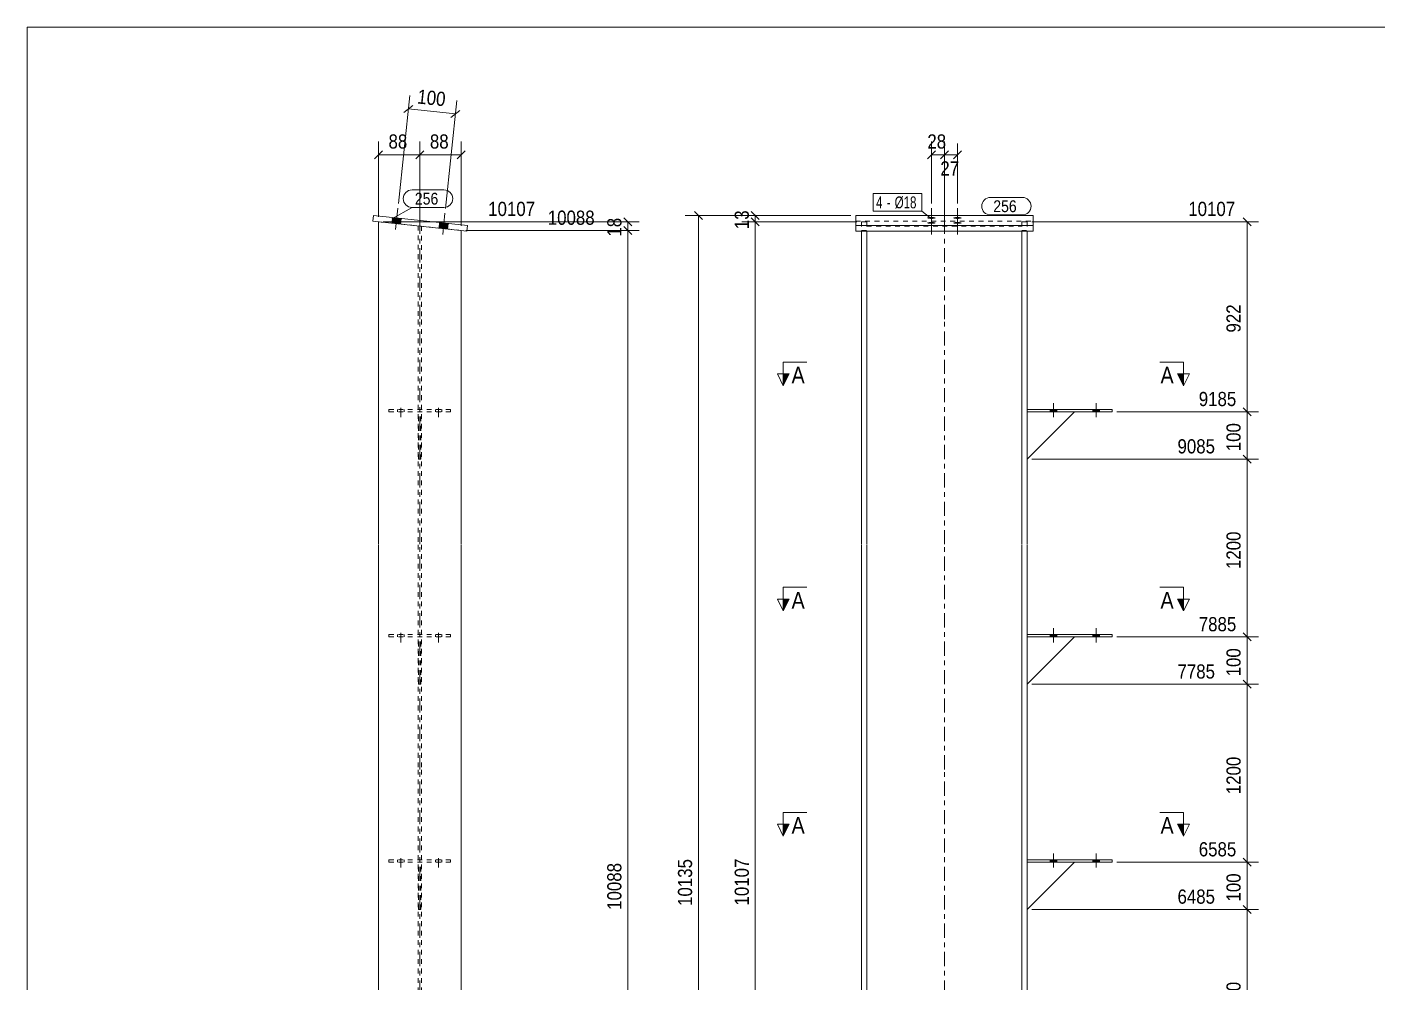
# Model space of a CAD drawing. Header units: millimetres. Extents: x 2 to 579, y 1 to 405.
# Drawn here: x 5 to 290.7, y 203 to 405 of the extents above; entities that cross this region are included whole.
import ezdxf

# ---------------------------------------------------------------- set-up
doc = ezdxf.new("R2010")
doc.units = ezdxf.units.MM
for name, pattern in [('XKITLINE00', [0]), ('XKITLINE01', [4, 1, -1, 1, -1]), ('XKITLINE02', [4, 2, -2]), ('XKITLINE03', [6, 3, -1, 1, -1])]:
    doc.linetypes.add(name, pattern=pattern)
for name, color, linetype, lineweight in [('Bolt', 3, 'Continuous', 0), ('BoltMark', 7, 'Continuous', 0), ('Dimensions', 7, 'Continuous', 0), ('DrawingSheet', 5, 'Continuous', 0), ('Part', 2, 'Continuous', 0), ('PartMark', 7, 'Continuous', 0), ('Section', 6, 'Continuous', 0)]:
    doc.layers.add(name, color=color, linetype=linetype, lineweight=lineweight)
doc.styles.add('ARIAL', font='ARIAL.TTF')
doc.styles.add('ARIAL_NARROW', font='ARIALN.TTF')

# ---------------------------------------------------------------- blocks, each defined once
blk = doc.blocks.new('*A3')
at = {"layer": 'Bolt'}
for points in [[(196.21, 364.46), (196.17, 364.46), (196.12, 364.46), (196.08, 364.46), (196.04, 364.46), (195.99, 364.47), (195.95, 364.47), (195.91, 364.47), (195.87, 364.48), (195.83, 364.48), (195.79, 364.48), (195.75, 364.49), (195.72, 364.5), (195.68, 364.5), (195.65, 364.51), (195.62, 364.51), (195.59, 364.52), (195.56, 364.53), (195.53, 364.54), (195.51, 364.54), (195.48, 364.55), (195.46, 364.56), (195.44, 364.57), (195.42, 364.58), (195.41, 364.59), (195.39, 364.6), (195.38, 364.6), (195.37, 364.61), (195.36, 364.62), (195.36, 364.63), (195.36, 364.64), (195.35, 364.65), (195.36, 364.66), (195.36, 364.67), (195.36, 364.68), (195.37, 364.69), (195.38, 364.7), (195.39, 364.71), (195.41, 364.72), (195.42, 364.73), (195.44, 364.73), (195.46, 364.74), (195.48, 364.75), (195.51, 364.76), (195.53, 364.77), (195.56, 364.77), (195.59, 364.78), (195.62, 364.79), (195.65, 364.8), (195.68, 364.8), (195.72, 364.81), (195.75, 364.81), (195.79, 364.82), (195.83, 364.82), (195.87, 364.83), (195.91, 364.83), (195.95, 364.83), (195.99, 364.84), (196.04, 364.84), (196.08, 364.84), (196.12, 364.84), (196.17, 364.84), (196.21, 364.85), (196.25, 364.85), (196.3, 364.85), (196.34, 364.84), (196.39, 364.84), (196.43, 364.84), (196.47, 364.84), (196.52, 364.84), (196.56, 364.83), (196.6, 364.83), (196.64, 364.83), (196.68, 364.82), (196.72, 364.82), (196.75, 364.81), (196.79, 364.81), (196.83, 364.8), (196.86, 364.8), (196.89, 364.79), (196.92, 364.78), (196.95, 364.77), (196.98, 364.77), (197, 364.76), (197.03, 364.75), (197.05, 364.74), (197.07, 364.73), (197.09, 364.73), (197.1, 364.72), (197.12, 364.71), (197.13, 364.7), (197.14, 364.69), (197.14, 364.68), (197.15, 364.67), (197.15, 364.66), (197.15, 364.65), (197.15, 364.64), (197.15, 364.63), (197.14, 364.62), (197.14, 364.61), (197.13, 364.6), (197.12, 364.6), (197.1, 364.59), (197.09, 364.58), (197.07, 364.57), (197.05, 364.56), (197.03, 364.55), (197, 364.54), (196.98, 364.54), (196.95, 364.53), (196.92, 364.52), (196.89, 364.51), (196.86, 364.51), (196.83, 364.5), (196.79, 364.5), (196.75, 364.49), (196.72, 364.48), (196.68, 364.48), (196.64, 364.48), (196.6, 364.47), (196.56, 364.47), (196.52, 364.47), (196.47, 364.46), (196.43, 364.46), (196.39, 364.46), (196.34, 364.46), (196.3, 364.46), (196.25, 364.46)], [(196.21, 363.41), (196.17, 363.41), (196.12, 363.41), (196.08, 363.41), (196.04, 363.41), (195.99, 363.42), (195.95, 363.42), (195.91, 363.42), (195.87, 363.43), (195.83, 363.43), (195.79, 363.44), (195.75, 363.44), (195.72, 363.45), (195.68, 363.45), (195.65, 363.46), (195.62, 363.47), (195.59, 363.47), (195.56, 363.48), (195.53, 363.49), (195.51, 363.49), (195.48, 363.5), (195.46, 363.51), (195.44, 363.52), (195.42, 363.53), (195.41, 363.54), (195.39, 363.55), (195.38, 363.56), (195.37, 363.56), (195.36, 363.57), (195.36, 363.58), (195.36, 363.59), (195.35, 363.6), (195.36, 363.61), (195.36, 363.62), (195.36, 363.63), (195.37, 363.64), (195.38, 363.65), (195.39, 363.66), (195.41, 363.67), (195.42, 363.68), (195.44, 363.69), (195.46, 363.69), (195.48, 363.7), (195.51, 363.71), (195.53, 363.72), (195.56, 363.73), (195.59, 363.73), (195.62, 363.74), (195.65, 363.75), (195.68, 363.75), (195.72, 363.76), (195.75, 363.76), (195.79, 363.77), (195.83, 363.77), (195.87, 363.78), (195.91, 363.78), (195.95, 363.79), (195.99, 363.79), (196.04, 363.79), (196.08, 363.79), (196.12, 363.79), (196.17, 363.8), (196.21, 363.8), (196.25, 363.8), (196.3, 363.8), (196.34, 363.8), (196.39, 363.79), (196.43, 363.79), (196.47, 363.79), (196.52, 363.79), (196.56, 363.79), (196.6, 363.78), (196.64, 363.78), (196.68, 363.77), (196.72, 363.77), (196.75, 363.76), (196.79, 363.76), (196.83, 363.75), (196.86, 363.75), (196.89, 363.74), (196.92, 363.73), (196.95, 363.73), (196.98, 363.72), (197, 363.71), (197.03, 363.7), (197.05, 363.69), (197.07, 363.69), (197.09, 363.68), (197.1, 363.67), (197.12, 363.66), (197.13, 363.65), (197.14, 363.64), (197.14, 363.63), (197.15, 363.62), (197.15, 363.61), (197.15, 363.6), (197.15, 363.59), (197.15, 363.58), (197.14, 363.57), (197.14, 363.56), (197.13, 363.56), (197.12, 363.55), (197.1, 363.54), (197.09, 363.53), (197.07, 363.52), (197.05, 363.51), (197.03, 363.5), (197, 363.49), (196.98, 363.49), (196.95, 363.48), (196.92, 363.47), (196.89, 363.47), (196.86, 363.46), (196.83, 363.45), (196.79, 363.45), (196.75, 363.44), (196.72, 363.44), (196.68, 363.43), (196.64, 363.43), (196.6, 363.42), (196.56, 363.42), (196.52, 363.42), (196.47, 363.41), (196.43, 363.41), (196.39, 363.41), (196.34, 363.41), (196.3, 363.41), (196.25, 363.41)], [(201.71, 364.46), (201.67, 364.46), (201.62, 364.46), (201.58, 364.46), (201.54, 364.46), (201.49, 364.47), (201.45, 364.47), (201.41, 364.47), (201.37, 364.48), (201.33, 364.48), (201.29, 364.48), (201.25, 364.49), (201.22, 364.5), (201.18, 364.5), (201.15, 364.51), (201.12, 364.51), (201.09, 364.52), (201.06, 364.53), (201.03, 364.54), (201.01, 364.54), (200.98, 364.55), (200.96, 364.56), (200.94, 364.57), (200.92, 364.58), (200.91, 364.59), (200.89, 364.6), (200.88, 364.6), (200.87, 364.61), (200.86, 364.62), (200.86, 364.63), (200.86, 364.64), (200.85, 364.65), (200.86, 364.66), (200.86, 364.67), (200.86, 364.68), (200.87, 364.69), (200.88, 364.7), (200.89, 364.71), (200.91, 364.72), (200.92, 364.73), (200.94, 364.73), (200.96, 364.74), (200.98, 364.75), (201.01, 364.76), (201.03, 364.77), (201.06, 364.77), (201.09, 364.78), (201.12, 364.79), (201.15, 364.8), (201.18, 364.8), (201.22, 364.81), (201.25, 364.81), (201.29, 364.82), (201.33, 364.82), (201.37, 364.83), (201.41, 364.83), (201.45, 364.83), (201.49, 364.84), (201.54, 364.84), (201.58, 364.84), (201.62, 364.84), (201.67, 364.84), (201.71, 364.85), (201.75, 364.85), (201.8, 364.85), (201.84, 364.84), (201.89, 364.84), (201.93, 364.84), (201.97, 364.84), (202.02, 364.84), (202.06, 364.83), (202.1, 364.83), (202.14, 364.83), (202.18, 364.82), (202.22, 364.82), (202.25, 364.81), (202.29, 364.81), (202.33, 364.8), (202.36, 364.8), (202.39, 364.79), (202.42, 364.78), (202.45, 364.77), (202.48, 364.77), (202.5, 364.76), (202.53, 364.75), (202.55, 364.74), (202.57, 364.73), (202.59, 364.73), (202.6, 364.72), (202.62, 364.71), (202.63, 364.7), (202.64, 364.69), (202.64, 364.68), (202.65, 364.67), (202.65, 364.66), (202.65, 364.65), (202.65, 364.64), (202.65, 364.63), (202.64, 364.62), (202.64, 364.61), (202.63, 364.6), (202.62, 364.6), (202.6, 364.59), (202.59, 364.58), (202.57, 364.57), (202.55, 364.56), (202.53, 364.55), (202.5, 364.54), (202.48, 364.54), (202.45, 364.53), (202.42, 364.52), (202.39, 364.51), (202.36, 364.51), (202.33, 364.5), (202.29, 364.5), (202.25, 364.49), (202.22, 364.48), (202.18, 364.48), (202.14, 364.48), (202.1, 364.47), (202.06, 364.47), (202.02, 364.47), (201.97, 364.46), (201.93, 364.46), (201.89, 364.46), (201.84, 364.46), (201.8, 364.46), (201.75, 364.46)], [(201.71, 363.41), (201.67, 363.41), (201.62, 363.41), (201.58, 363.41), (201.54, 363.41), (201.49, 363.42), (201.45, 363.42), (201.41, 363.42), (201.37, 363.43), (201.33, 363.43), (201.29, 363.44), (201.25, 363.44), (201.22, 363.45), (201.18, 363.45), (201.15, 363.46), (201.12, 363.47), (201.09, 363.47), (201.06, 363.48), (201.03, 363.49), (201.01, 363.49), (200.98, 363.5), (200.96, 363.51), (200.94, 363.52), (200.92, 363.53), (200.91, 363.54), (200.89, 363.55), (200.88, 363.56), (200.87, 363.56), (200.86, 363.57), (200.86, 363.58), (200.86, 363.59), (200.85, 363.6), (200.86, 363.61), (200.86, 363.62), (200.86, 363.63), (200.87, 363.64), (200.88, 363.65), (200.89, 363.66), (200.91, 363.67), (200.92, 363.68), (200.94, 363.69), (200.96, 363.69), (200.98, 363.7), (201.01, 363.71), (201.03, 363.72), (201.06, 363.73), (201.09, 363.73), (201.12, 363.74), (201.15, 363.75), (201.18, 363.75), (201.22, 363.76), (201.25, 363.76), (201.29, 363.77), (201.33, 363.77), (201.37, 363.78), (201.41, 363.78), (201.45, 363.79), (201.49, 363.79), (201.54, 363.79), (201.58, 363.79), (201.62, 363.79), (201.67, 363.8), (201.71, 363.8), (201.75, 363.8), (201.8, 363.8), (201.84, 363.8), (201.89, 363.79), (201.93, 363.79), (201.97, 363.79), (202.02, 363.79), (202.06, 363.79), (202.1, 363.78), (202.14, 363.78), (202.18, 363.77), (202.22, 363.77), (202.25, 363.76), (202.29, 363.76), (202.33, 363.75), (202.36, 363.75), (202.39, 363.74), (202.42, 363.73), (202.45, 363.73), (202.48, 363.72), (202.5, 363.71), (202.53, 363.7), (202.55, 363.69), (202.57, 363.69), (202.59, 363.68), (202.6, 363.67), (202.62, 363.66), (202.63, 363.65), (202.64, 363.64), (202.64, 363.63), (202.65, 363.62), (202.65, 363.61), (202.65, 363.6), (202.65, 363.59), (202.65, 363.58), (202.64, 363.57), (202.64, 363.56), (202.63, 363.56), (202.62, 363.55), (202.6, 363.54), (202.59, 363.53), (202.57, 363.52), (202.55, 363.51), (202.53, 363.5), (202.5, 363.49), (202.48, 363.49), (202.45, 363.48), (202.42, 363.47), (202.39, 363.47), (202.36, 363.46), (202.33, 363.45), (202.29, 363.45), (202.25, 363.44), (202.22, 363.44), (202.18, 363.43), (202.14, 363.43), (202.1, 363.42), (202.06, 363.42), (202.02, 363.42), (201.97, 363.41), (201.93, 363.41), (201.89, 363.41), (201.84, 363.41), (201.8, 363.41), (201.75, 363.41)]]:
    blk.add_hatch(color=3, dxfattribs=at).paths.add_polyline_path(points, flags=17)
at = {"layer": 'Bolt', "color": 3, "linetype": 'XKITLINE00', "lineweight": 0}
for p, q in [((196.25, 366.72), (196.25, 362.24)), ((201.75, 366.72), (201.75, 362.24)), ((196.25, 365.67), (196.25, 361.19)), ((201.75, 365.67), (201.75, 361.19))]:
    blk.add_line(p, q, dxfattribs=at)
blk = doc.blocks.new('*A6')
at = {"layer": 'Bolt'}
for points in [[(222.8, 229.03), (222.8, 228.53), (221.4, 228.53), (221.4, 229.03)], [(222.8, 229.03), (222.8, 228.53), (221.4, 228.53), (221.4, 229.03)], [(231.8, 229.03), (231.8, 228.53), (230.4, 228.53), (230.4, 229.03)], [(231.8, 229.03), (231.8, 228.53), (230.4, 228.53), (230.4, 229.03)]]:
    blk.add_hatch(color=3, dxfattribs=at).paths.add_polyline_path(points, flags=17)
at = {"layer": 'Bolt', "color": 3, "linetype": 'XKITLINE00', "lineweight": 0}
for p, q in [((221.4, 228.53), (221.4, 229.03)), ((221.4, 228.53), (221.4, 229.03)), ((222.1, 227.37), (222.1, 230.37)), ((222.1, 227.37), (222.1, 230.37)), ((222.8, 228.53), (222.8, 229.03)), ((222.8, 228.53), (222.8, 229.03)), ((230.4, 228.53), (230.4, 229.03)), ((230.4, 228.53), (230.4, 229.03)), ((231.1, 227.37), (231.1, 230.37)), ((231.1, 227.37), (231.1, 230.37)), ((231.8, 228.53), (231.8, 229.03)), ((231.8, 228.53), (231.8, 229.03))]:
    blk.add_line(p, q, dxfattribs=at)
blk = doc.blocks.new('*A7')
at = {"layer": 'Bolt'}
for points in [[(222.8, 276.61), (222.8, 276.11), (221.4, 276.11), (221.4, 276.61)], [(222.8, 276.61), (222.8, 276.11), (221.4, 276.11), (221.4, 276.61)], [(231.8, 276.61), (231.8, 276.11), (230.4, 276.11), (230.4, 276.61)], [(231.8, 276.61), (231.8, 276.11), (230.4, 276.11), (230.4, 276.61)]]:
    blk.add_hatch(color=3, dxfattribs=at).paths.add_polyline_path(points, flags=17)
at = {"layer": 'Bolt', "color": 3, "linetype": 'XKITLINE00', "lineweight": 0}
for p, q in [((222.1, 274.95), (222.1, 277.95)), ((222.1, 274.95), (222.1, 277.95)), ((231.1, 274.95), (231.1, 277.95)), ((231.1, 274.95), (231.1, 277.95)), ((221.4, 276.11), (221.4, 276.61)), ((221.4, 276.11), (221.4, 276.61)), ((222.8, 276.11), (222.8, 276.61)), ((222.8, 276.11), (222.8, 276.61)), ((230.4, 276.11), (230.4, 276.61)), ((230.4, 276.11), (230.4, 276.61)), ((231.8, 276.11), (231.8, 276.61)), ((231.8, 276.11), (231.8, 276.61))]:
    blk.add_line(p, q, dxfattribs=at)
blk = doc.blocks.new('*A8')
at = {"layer": 'Bolt'}
for points in [[(222.8, 324.19), (222.8, 323.69), (221.4, 323.69), (221.4, 324.19)], [(222.8, 324.19), (222.8, 323.69), (221.4, 323.69), (221.4, 324.19)], [(231.8, 324.19), (231.8, 323.69), (230.4, 323.69), (230.4, 324.19)], [(231.8, 324.19), (231.8, 323.69), (230.4, 323.69), (230.4, 324.19)]]:
    blk.add_hatch(color=3, dxfattribs=at).paths.add_polyline_path(points, flags=17)
at = {"layer": 'Bolt', "color": 3, "linetype": 'XKITLINE00', "lineweight": 0}
for p, q in [((221.4, 323.69), (221.4, 324.19)), ((221.4, 323.69), (221.4, 324.19)), ((222.1, 322.53), (222.1, 325.53)), ((222.1, 322.53), (222.1, 325.53)), ((222.8, 323.69), (222.8, 324.19)), ((222.8, 323.69), (222.8, 324.19)), ((230.4, 323.69), (230.4, 324.19)), ((230.4, 323.69), (230.4, 324.19)), ((231.1, 322.53), (231.1, 325.53)), ((231.1, 322.53), (231.1, 325.53)), ((231.8, 323.69), (231.8, 324.19)), ((231.8, 323.69), (231.8, 324.19))]:
    blk.add_line(p, q, dxfattribs=at)
blk = doc.blocks.new('*A9')
at = {"layer": 'Part'}
blk.add_hatch(color=2, dxfattribs=at).paths.add_polyline_path([(215.7, 106.68), (217.3, 106.68), (216.5, 105.28)], flags=17)
at = {"layer": 'Part', "color": 7, "linetype": 'XKITLINE03', "lineweight": 0}
for p, q in [((199, 343.27), (199, 372.93)), ((199, 295.69), (199, 343.17)), ((199, 248.11), (199, 295.59)), ((199, 200.53), (199, 248.01)), ((199, 152.95), (199, 200.43)), ((199, 105.37), (199, 152.85)), ((199, 75.97), (199, 105.27))]:
    blk.add_line(p, q, dxfattribs=at)
at = {"layer": 'Part', "color": 7, "linetype": 'XKITLINE01', "lineweight": 0}
for p, q in [((181.5, 363.86), (181.5, 361.88)), ((181.5, 363.86), (182.6, 363.86)), ((182.6, 363.86), (182.6, 361.88)), ((182.6, 362.97), (215.4, 362.97)), ((182.6, 362.9), (215.4, 362.9)), ((215.4, 363.86), (215.4, 361.88)), ((215.4, 363.86), (216.5, 363.86)), ((216.5, 363.86), (216.5, 361.88)), ((181.5, 362.01), (182.6, 362.01)), ((215.4, 362.01), (216.5, 362.01)), ((216.5, 85.97), (181.5, 85.97))]:
    blk.add_line(p, q, dxfattribs=at)
at = {"layer": 'Part', "color": 2, "linetype": 'XKITLINE00', "lineweight": 0}
for p, q in [((181.5, 361.88), (181.5, 343.27)), ((182.6, 361.88), (182.6, 343.27)), ((215.4, 361.88), (215.4, 343.27)), ((216.5, 361.88), (216.5, 343.27)), ((181.5, 343.17), (181.5, 295.69)), ((182.6, 343.17), (182.6, 295.69)), ((215.4, 343.17), (215.4, 295.69)), ((216.5, 343.17), (216.5, 295.69)), ((181.5, 295.59), (181.5, 248.11)), ((182.6, 295.59), (182.6, 248.11)), ((215.4, 295.59), (215.4, 248.11)), ((216.5, 295.59), (216.5, 248.11)), ((181.5, 248.01), (181.5, 200.53)), ((182.6, 248.01), (182.6, 200.53)), ((215.4, 248.01), (215.4, 200.53)), ((216.5, 248.01), (216.5, 200.53)), ((181.5, 200.43), (181.5, 152.95)), ((182.6, 200.43), (182.6, 152.95)), ((215.4, 200.43), (215.4, 152.95)), ((216.5, 200.43), (216.5, 152.95)), ((181.5, 152.85), (181.5, 105.37)), ((182.6, 152.85), (182.6, 105.37)), ((215.4, 152.85), (215.4, 105.37)), ((216.5, 152.85), (216.5, 105.37)), ((216.5, 105.28), (215.7, 106.68)), ((215.7, 106.68), (217.3, 106.68)), ((217.3, 106.68), (216.5, 105.28)), ((181.5, 105.27), (181.5, 85.97)), ((182.6, 105.27), (182.6, 85.97)), ((215.4, 105.27), (215.4, 85.97)), ((216.5, 105.27), (216.5, 85.97))]:
    blk.add_line(p, q, dxfattribs=at)
blk.add_circle((216.5, 106.18), 1, dxfattribs=at)
blk = doc.blocks.new('*A11')
at = {"layer": 'Part', "color": 2, "linetype": 'XKITLINE00', "lineweight": 0}
for p, q in [((180.25, 361.88), (180.25, 365.18)), ((217.75, 365.18), (180.25, 365.18)), ((180.25, 363.08), (217.75, 363.08)), ((217.75, 365.18), (217.75, 361.88)), ((217.75, 361.88), (180.25, 361.88))]:
    blk.add_line(p, q, dxfattribs=at)
at = {"layer": 'Part', "color": 7, "linetype": 'XKITLINE01', "lineweight": 0}
blk.add_line((180.25, 363.98), (217.75, 363.98), dxfattribs=at)
blk = doc.blocks.new('*A16')
at = {"layer": 'Part', "color": 2, "linetype": 'XKITLINE00', "lineweight": 0}
for p, q in [((234.5, 229.03), (216.5, 229.03)), ((234.5, 228.53), (234.5, 229.03)), ((216.5, 228.53), (234.5, 228.53))]:
    blk.add_line(p, q, dxfattribs=at)
at = {"layer": 'Part', "color": 7, "linetype": 'XKITLINE01', "lineweight": 0}
blk.add_line((216.5, 229.03), (216.5, 228.53), dxfattribs=at)
blk = doc.blocks.new('*A17')
at = {"layer": 'Part', "color": 2, "linetype": 'XKITLINE00', "lineweight": 0}
blk.add_line((226.5, 228.53), (216.5, 218.53), dxfattribs=at)
at = {"layer": 'Part', "color": 7, "linetype": 'XKITLINE01', "lineweight": 0}
for p, q in [((216.5, 218.53), (216.5, 228.53)), ((216.5, 228.53), (226.5, 228.53))]:
    blk.add_line(p, q, dxfattribs=at)
blk = doc.blocks.new('*A18')
at = {"layer": 'Part', "color": 2, "linetype": 'XKITLINE00', "lineweight": 0}
for p, q in [((234.5, 276.61), (216.5, 276.61)), ((216.5, 276.11), (234.5, 276.11)), ((234.5, 276.11), (234.5, 276.61))]:
    blk.add_line(p, q, dxfattribs=at)
at = {"layer": 'Part', "color": 7, "linetype": 'XKITLINE01', "lineweight": 0}
blk.add_line((216.5, 276.61), (216.5, 276.11), dxfattribs=at)
blk = doc.blocks.new('*A19')
at = {"layer": 'Part', "color": 2, "linetype": 'XKITLINE00', "lineweight": 0}
blk.add_line((226.5, 276.11), (216.5, 266.11), dxfattribs=at)
at = {"layer": 'Part', "color": 7, "linetype": 'XKITLINE01', "lineweight": 0}
for p, q in [((216.5, 266.11), (216.5, 276.11)), ((216.5, 276.11), (226.5, 276.11))]:
    blk.add_line(p, q, dxfattribs=at)
blk = doc.blocks.new('*A20')
at = {"layer": 'Part', "color": 2, "linetype": 'XKITLINE00', "lineweight": 0}
for p, q in [((234.5, 324.19), (216.5, 324.19)), ((216.5, 323.69), (234.5, 323.69)), ((234.5, 323.69), (234.5, 324.19))]:
    blk.add_line(p, q, dxfattribs=at)
at = {"layer": 'Part', "color": 7, "linetype": 'XKITLINE01', "lineweight": 0}
blk.add_line((216.5, 324.19), (216.5, 323.69), dxfattribs=at)
blk = doc.blocks.new('*A21')
at = {"layer": 'Part', "color": 2, "linetype": 'XKITLINE00', "lineweight": 0}
blk.add_line((226.5, 323.69), (216.5, 313.69), dxfattribs=at)
at = {"layer": 'Part', "color": 7, "linetype": 'XKITLINE01', "lineweight": 0}
for p, q in [((216.5, 313.69), (216.5, 323.69)), ((216.5, 323.69), (226.5, 323.69))]:
    blk.add_line(p, q, dxfattribs=at)
blk = doc.blocks.new('*A23')
at = {"layer": 'Bolt'}
for points in [[(84.1, 364.56), (83.98, 363.36), (82.19, 363.55), (82.31, 364.75)], [(84.1, 364.56), (83.98, 363.36), (82.19, 363.55), (82.31, 364.75)], [(94.05, 363.51), (93.92, 362.31), (92.13, 362.5), (92.26, 363.7)], [(94.05, 363.51), (93.92, 362.31), (92.13, 362.5), (92.26, 363.7)]]:
    blk.add_hatch(color=3, dxfattribs=at).paths.add_polyline_path(points, flags=17)
at = {"layer": 'Bolt', "color": 3, "linetype": 'XKITLINE00', "lineweight": 0}
for p, q in [((83.43, 366.72), (82.95, 362.24)), ((83.43, 366.72), (82.95, 362.24)), ((82.31, 364.75), (82.19, 363.55)), ((82.31, 364.75), (82.19, 363.55)), ((84.1, 364.56), (83.98, 363.36)), ((84.1, 364.56), (83.98, 363.36)), ((92.26, 363.7), (92.13, 362.5)), ((92.26, 363.7), (92.13, 362.5)), ((93.37, 365.67), (92.9, 361.19)), ((93.37, 365.67), (92.9, 361.19)), ((94.05, 363.51), (93.92, 362.31)), ((94.05, 363.51), (93.92, 362.31))]:
    blk.add_line(p, q, dxfattribs=at)
blk = doc.blocks.new('*A26')
at = {"layer": 'Bolt', "color": 3, "linetype": 'XKITLINE02', "lineweight": 0}
for p, q in [((83.35, 228.53), (83.35, 229.03)), ((83.35, 228.53), (83.35, 229.03)), ((84.05, 227.37), (84.05, 230.37)), ((84.05, 227.37), (84.05, 230.37)), ((84.75, 228.53), (84.75, 229.03)), ((84.75, 228.53), (84.75, 229.03)), ((91.35, 228.53), (91.35, 229.03)), ((91.35, 228.53), (91.35, 229.03)), ((92.05, 227.37), (92.05, 230.37)), ((92.05, 227.37), (92.05, 230.37)), ((92.75, 228.53), (92.75, 229.03)), ((92.75, 228.53), (92.75, 229.03))]:
    blk.add_line(p, q, dxfattribs=at)
blk = doc.blocks.new('*A27')
at = {"layer": 'Bolt', "color": 3, "linetype": 'XKITLINE02', "lineweight": 0}
for p, q in [((84.05, 274.95), (84.05, 277.95)), ((84.05, 274.95), (84.05, 277.95)), ((92.05, 274.95), (92.05, 277.95)), ((92.05, 274.95), (92.05, 277.95)), ((83.35, 276.11), (83.35, 276.61)), ((83.35, 276.11), (83.35, 276.61)), ((84.75, 276.11), (84.75, 276.61)), ((84.75, 276.11), (84.75, 276.61)), ((91.35, 276.11), (91.35, 276.61)), ((91.35, 276.11), (91.35, 276.61)), ((92.75, 276.11), (92.75, 276.61)), ((92.75, 276.11), (92.75, 276.61))]:
    blk.add_line(p, q, dxfattribs=at)
blk = doc.blocks.new('*A28')
at = {"layer": 'Bolt', "color": 3, "linetype": 'XKITLINE02', "lineweight": 0}
for p, q in [((83.35, 323.69), (83.35, 324.19)), ((83.35, 323.69), (83.35, 324.19)), ((84.05, 322.53), (84.05, 325.53)), ((84.05, 322.53), (84.05, 325.53)), ((84.75, 323.69), (84.75, 324.19)), ((84.75, 323.69), (84.75, 324.19)), ((91.35, 323.69), (91.35, 324.19)), ((91.35, 323.69), (91.35, 324.19)), ((92.05, 322.53), (92.05, 325.53)), ((92.05, 322.53), (92.05, 325.53)), ((92.75, 323.69), (92.75, 324.19)), ((92.75, 323.69), (92.75, 324.19))]:
    blk.add_line(p, q, dxfattribs=at)
blk = doc.blocks.new('*A29')
at = {"layer": 'Part'}
blk.add_hatch(color=2, dxfattribs=at).paths.add_polyline_path([(87.25, 106.68), (88.85, 106.68), (88.05, 105.28)], flags=17)
at = {"layer": 'Part', "color": 7, "linetype": 'XKITLINE03', "lineweight": 0}
for p, q in [((88.05, 343.27), (88.05, 372.93)), ((88.05, 295.69), (88.05, 343.17)), ((88.05, 248.11), (88.05, 295.59)), ((88.05, 200.53), (88.05, 248.01)), ((88.05, 152.95), (88.05, 200.43)), ((88.05, 105.37), (88.05, 152.85)), ((88.05, 75.97), (88.05, 105.27))]:
    blk.add_line(p, q, dxfattribs=at)
at = {"layer": 'Part', "color": 2, "linetype": 'XKITLINE00', "lineweight": 0}
for p, q in [((79.3, 343.27), (79.3, 363.86)), ((96.8, 343.27), (96.8, 362.01)), ((79.3, 295.69), (79.3, 343.17)), ((96.8, 295.69), (96.8, 343.17)), ((79.3, 248.11), (79.3, 295.59)), ((96.8, 248.11), (96.8, 295.59)), ((79.3, 200.53), (79.3, 248.01)), ((96.8, 200.53), (96.8, 248.01)), ((79.3, 152.95), (79.3, 200.43)), ((96.8, 152.95), (96.8, 200.43)), ((79.3, 105.37), (79.3, 152.85)), ((96.8, 105.37), (96.8, 152.85)), ((88.05, 105.28), (87.25, 106.68)), ((87.25, 106.68), (88.85, 106.68)), ((88.85, 106.68), (88.05, 105.28)), ((79.3, 85.97), (79.3, 105.27)), ((96.8, 85.97), (96.8, 105.27))]:
    blk.add_line(p, q, dxfattribs=at)
at = {"layer": 'Part', "color": 7, "linetype": 'XKITLINE01', "lineweight": 0}
for p, q in [((96.8, 362.01), (79.3, 363.86)), ((87.7, 362.97), (87.7, 343.27)), ((88.4, 362.9), (88.4, 343.27)), ((87.7, 343.17), (87.7, 295.69)), ((88.4, 343.17), (88.4, 295.69)), ((87.7, 295.59), (87.7, 248.11)), ((88.4, 295.59), (88.4, 248.11)), ((87.7, 248.01), (87.7, 200.53)), ((88.4, 248.01), (88.4, 200.53)), ((87.7, 200.43), (87.7, 152.95)), ((88.4, 200.43), (88.4, 152.95)), ((87.7, 152.85), (87.7, 105.37)), ((88.4, 152.85), (88.4, 105.37)), ((87.7, 105.27), (87.7, 85.97)), ((88.4, 105.27), (88.4, 85.97)), ((79.3, 85.97), (96.8, 85.97))]:
    blk.add_line(p, q, dxfattribs=at)
at = {"layer": 'Part', "color": 2, "linetype": 'XKITLINE00', "lineweight": 0}
blk.add_circle((88.05, 106.18), 1, dxfattribs=at)
blk = doc.blocks.new('*A31')
at = {"layer": 'Part', "color": 2, "linetype": 'XKITLINE00', "lineweight": 0}
for p, q in [((78.24, 365.18), (78.11, 363.98)), ((78.11, 363.98), (98, 361.88)), ((78.24, 365.18), (98.13, 363.08)), ((98.13, 363.08), (98, 361.88))]:
    blk.add_line(p, q, dxfattribs=at)
blk = doc.blocks.new('*A36')
at = {"layer": 'Part', "color": 7, "linetype": 'XKITLINE01', "lineweight": 0}
for p, q in [((94.55, 229.03), (81.55, 229.03)), ((81.55, 228.53), (81.55, 229.03)), ((94.55, 228.53), (94.55, 229.03)), ((94.55, 228.53), (81.55, 228.53))]:
    blk.add_line(p, q, dxfattribs=at)
blk = doc.blocks.new('*A37')
at = {"layer": 'Part', "color": 7, "linetype": 'XKITLINE01', "lineweight": 0}
for p, q in [((88.3, 228.53), (87.8, 228.53)), ((87.8, 218.53), (87.8, 228.53)), ((88.3, 218.53), (88.3, 228.53)), ((88.3, 218.53), (87.8, 218.53))]:
    blk.add_line(p, q, dxfattribs=at)
blk = doc.blocks.new('*A38')
at = {"layer": 'Part', "color": 7, "linetype": 'XKITLINE01', "lineweight": 0}
for p, q in [((94.55, 276.61), (81.55, 276.61)), ((81.55, 276.11), (81.55, 276.61)), ((94.55, 276.11), (81.55, 276.11)), ((94.55, 276.11), (94.55, 276.61))]:
    blk.add_line(p, q, dxfattribs=at)
blk = doc.blocks.new('*A39')
at = {"layer": 'Part', "color": 7, "linetype": 'XKITLINE01', "lineweight": 0}
for p, q in [((88.3, 276.11), (87.8, 276.11)), ((87.8, 266.11), (87.8, 276.11)), ((88.3, 266.11), (88.3, 276.11)), ((88.3, 266.11), (87.8, 266.11))]:
    blk.add_line(p, q, dxfattribs=at)
blk = doc.blocks.new('*A40')
at = {"layer": 'Part', "color": 7, "linetype": 'XKITLINE01', "lineweight": 0}
for p, q in [((94.55, 324.19), (81.55, 324.19)), ((81.55, 323.69), (81.55, 324.19)), ((94.55, 323.69), (81.55, 323.69)), ((94.55, 323.69), (94.55, 324.19))]:
    blk.add_line(p, q, dxfattribs=at)
blk = doc.blocks.new('*A41')
at = {"layer": 'Part', "color": 7, "linetype": 'XKITLINE01', "lineweight": 0}
for p, q in [((88.3, 323.69), (87.8, 323.69)), ((87.8, 313.69), (87.8, 323.69)), ((88.3, 313.69), (88.3, 323.69)), ((88.3, 313.69), (87.8, 313.69))]:
    blk.add_line(p, q, dxfattribs=at)
blk = doc.blocks.new('*A46')
at = {"layer": 'DrawingSheet', "color": 5, "linetype": 'XKITLINE00', "lineweight": 0}
for p, q in [((579, 405), (5, 405)), ((5, 405), (5, 5))]:
    blk.add_line(p, q, dxfattribs=at)
blk = doc.blocks.new('*A54')
at = {"layer": 'Dimensions', "color": 7, "linetype": 'XKITLINE00', "lineweight": 0}
for p, q in [((146.16, 366.02), (147.85, 364.33)), ((179.25, 365.18), (144.15, 365.18)), ((147, 84.47), (147, 365.18)), ((179, 84.47), (144.15, 84.47)), ((146.16, 85.32), (147.85, 83.62))]:
    blk.add_line(p, q, dxfattribs=at)
at = {"layer": 'Dimensions', "color": 3}
for p in [(147, 365.18), (147, 84.47)]:
    blk.add_point(p, dxfattribs=at)
at = {"layer": 'Dimensions', "color": 3, "style": 'ARIAL', "width": 0.85}
blk.add_text('10135', height=3, rotation=90.0002, dxfattribs=at).set_placement((145.65, 219.26))
blk = doc.blocks.new('*A56')
at = {"layer": 'Dimensions', "color": 7, "linetype": 'XKITLINE00', "lineweight": 0}
for p, q in [((180.5, 363.86), (156.15, 363.86)), ((158.16, 364.71), (159.85, 363.01)), ((159, 85.97), (159, 363.86)), ((180.5, 85.97), (156.15, 85.97)), ((158.16, 86.82), (159.85, 85.12))]:
    blk.add_line(p, q, dxfattribs=at)
at = {"layer": 'Dimensions', "color": 3}
for p in [(159, 363.86), (159, 85.97)]:
    blk.add_point(p, dxfattribs=at)
at = {"layer": 'Dimensions', "color": 3, "style": 'ARIAL', "width": 0.85}
blk.add_text('10107', height=3, rotation=90.0002, dxfattribs=at).set_placement((157.65, 219.35))
blk = doc.blocks.new('*A57')
at = {"layer": 'Dimensions', "color": 7, "linetype": 'XKITLINE00', "lineweight": 0}
for p, q in [((158.16, 366.02), (159.85, 364.33)), ((179.25, 365.18), (156.15, 365.18)), ((180.5, 363.86), (156.15, 363.86)), ((158.16, 364.71), (159.85, 363.01)), ((159, 363.86), (159, 365.18))]:
    blk.add_line(p, q, dxfattribs=at)
at = {"layer": 'Dimensions', "color": 3}
for p in [(159, 365.18), (159, 363.86)]:
    blk.add_point(p, dxfattribs=at)
at = {"layer": 'Dimensions', "color": 3, "style": 'ARIAL', "width": 0.85}
blk.add_text('13', height=3, rotation=90.0002, dxfattribs=at).set_placement((157.65, 362.29))
blk = doc.blocks.new('*A62')
at = {"layer": 'Dimensions', "color": 7, "linetype": 'XKITLINE00', "lineweight": 0}
for p, q in [((217.5, 218.53), (265.4, 218.53)), ((262.16, 219.38), (263.85, 217.68)), ((263, 180.95), (263, 218.53)), ((235.5, 180.95), (265.4, 180.95)), ((262.16, 181.8), (263.85, 180.1))]:
    blk.add_line(p, q, dxfattribs=at)
at = {"layer": 'Dimensions', "color": 3}
for p in [(263, 218.53), (263, 180.95)]:
    blk.add_point(p, dxfattribs=at)
at = {"layer": 'Dimensions', "color": 3, "style": 'ARIAL', "width": 0.85}
blk.add_text('6485', height=3, dxfattribs=at).set_placement((248.3, 219.73))
blk.add_text('1200', height=3, rotation=90.0002, dxfattribs=at).set_placement((261.65, 195.29))
blk = doc.blocks.new('*A63')
at = {"layer": 'Dimensions', "color": 7, "linetype": 'XKITLINE00', "lineweight": 0}
for p, q in [((262.16, 229.38), (263.85, 227.68)), ((235.5, 228.53), (265.4, 228.53)), ((263, 218.53), (263, 228.53)), ((217.5, 218.53), (265.4, 218.53)), ((262.16, 219.38), (263.85, 217.68))]:
    blk.add_line(p, q, dxfattribs=at)
at = {"layer": 'Dimensions', "color": 3}
for p in [(263, 228.53), (263, 218.53)]:
    blk.add_point(p, dxfattribs=at)
at = {"layer": 'Dimensions', "color": 3, "style": 'ARIAL', "width": 0.85}
blk.add_text('6585', height=3, dxfattribs=at).set_placement((252.8, 229.73))
blk.add_text('100', height=3, rotation=90.0002, dxfattribs=at).set_placement((261.65, 220.19))
blk = doc.blocks.new('*A64')
at = {"layer": 'Dimensions', "color": 7, "linetype": 'XKITLINE00', "lineweight": 0}
for p, q in [((217.5, 266.11), (265.4, 266.11)), ((262.16, 266.96), (263.85, 265.26)), ((263, 228.53), (263, 266.11)), ((262.16, 229.38), (263.85, 227.68)), ((235.5, 228.53), (265.4, 228.53))]:
    blk.add_line(p, q, dxfattribs=at)
at = {"layer": 'Dimensions', "color": 3}
for p in [(263, 266.11), (263, 228.53)]:
    blk.add_point(p, dxfattribs=at)
at = {"layer": 'Dimensions', "color": 3, "style": 'ARIAL', "width": 0.85}
blk.add_text('7785', height=3, dxfattribs=at).set_placement((248.3, 267.31))
blk.add_text('1200', height=3, rotation=90.0002, dxfattribs=at).set_placement((261.65, 242.87))
blk = doc.blocks.new('*A65')
at = {"layer": 'Dimensions', "color": 7, "linetype": 'XKITLINE00', "lineweight": 0}
for p, q in [((235.5, 276.11), (265.4, 276.11)), ((262.16, 276.96), (263.85, 275.26)), ((263, 266.11), (263, 276.11)), ((217.5, 266.11), (265.4, 266.11)), ((262.16, 266.96), (263.85, 265.26))]:
    blk.add_line(p, q, dxfattribs=at)
at = {"layer": 'Dimensions', "color": 3}
for p in [(263, 276.11), (263, 266.11)]:
    blk.add_point(p, dxfattribs=at)
at = {"layer": 'Dimensions', "color": 3, "style": 'ARIAL', "width": 0.85}
blk.add_text('7885', height=3, dxfattribs=at).set_placement((252.8, 277.31))
blk.add_text('100', height=3, rotation=90.0002, dxfattribs=at).set_placement((261.65, 267.77))
blk = doc.blocks.new('*A66')
at = {"layer": 'Dimensions', "color": 7, "linetype": 'XKITLINE00', "lineweight": 0}
for p, q in [((262.16, 314.54), (263.85, 312.84)), ((217.5, 313.69), (265.4, 313.69)), ((263, 276.11), (263, 313.69)), ((235.5, 276.11), (265.4, 276.11)), ((262.16, 276.96), (263.85, 275.26))]:
    blk.add_line(p, q, dxfattribs=at)
at = {"layer": 'Dimensions', "color": 3}
for p in [(263, 313.69), (263, 276.11)]:
    blk.add_point(p, dxfattribs=at)
at = {"layer": 'Dimensions', "color": 3, "style": 'ARIAL', "width": 0.85}
blk.add_text('9085', height=3, dxfattribs=at).set_placement((248.3, 314.89))
blk.add_text('1200', height=3, rotation=90.0002, dxfattribs=at).set_placement((261.65, 290.45))
blk = doc.blocks.new('*A67')
at = {"layer": 'Dimensions', "color": 7, "linetype": 'XKITLINE00', "lineweight": 0}
for p, q in [((235.5, 323.69), (265.4, 323.69)), ((262.16, 324.54), (263.85, 322.84)), ((263, 313.69), (263, 323.69)), ((262.16, 314.54), (263.85, 312.84)), ((217.5, 313.69), (265.4, 313.69))]:
    blk.add_line(p, q, dxfattribs=at)
at = {"layer": 'Dimensions', "color": 3}
for p in [(263, 323.69), (263, 313.69)]:
    blk.add_point(p, dxfattribs=at)
at = {"layer": 'Dimensions', "color": 3, "style": 'ARIAL', "width": 0.85}
blk.add_text('9185', height=3, dxfattribs=at).set_placement((252.8, 324.89))
blk.add_text('100', height=3, rotation=90.0002, dxfattribs=at).set_placement((261.65, 315.35))
blk = doc.blocks.new('*A68')
at = {"layer": 'Dimensions', "color": 7, "linetype": 'XKITLINE00', "lineweight": 0}
for p, q in [((217.5, 363.86), (265.4, 363.86)), ((262.16, 364.71), (263.85, 363.01)), ((263, 323.69), (263, 363.86)), ((235.5, 323.69), (265.4, 323.69)), ((262.16, 324.54), (263.85, 322.84))]:
    blk.add_line(p, q, dxfattribs=at)
at = {"layer": 'Dimensions', "color": 3}
for p in [(263, 363.86), (263, 323.69)]:
    blk.add_point(p, dxfattribs=at)
at = {"layer": 'Dimensions', "color": 3, "style": 'ARIAL', "width": 0.85}
blk.add_text('10107', height=3, dxfattribs=at).set_placement((250.58, 365.06))
blk.add_text('922', height=3, rotation=90.0002, dxfattribs=at).set_placement((261.65, 340.44))
blk = doc.blocks.new('*A71')
at = {"layer": 'Dimensions', "color": 7, "linetype": 'XKITLINE00', "lineweight": 0}
for p, q in [((196.25, 367.72), (196.25, 380.82)), ((199, 363.97), (199, 380.82)), ((197.1, 378.82), (195.41, 377.12)), ((196.25, 377.97), (199, 377.97)), ((199.85, 378.82), (198.16, 377.12))]:
    blk.add_line(p, q, dxfattribs=at)
at = {"layer": 'Dimensions', "color": 3}
for p in [(196.25, 377.97), (199, 377.97)]:
    blk.add_point(p, dxfattribs=at)
at = {"layer": 'Dimensions', "color": 3, "style": 'ARIAL', "width": 0.85}
blk.add_text('28', height=3, dxfattribs=at).set_placement((195.4, 379.32))
blk = doc.blocks.new('*A72')
at = {"layer": 'Dimensions', "color": 7, "linetype": 'XKITLINE00', "lineweight": 0}
for p, q in [((199, 363.97), (199, 380.37)), ((201.75, 367.72), (201.75, 380.37)), ((199.85, 378.82), (198.16, 377.12)), ((199, 377.97), (201.75, 377.97)), ((202.6, 378.82), (200.91, 377.12))]:
    blk.add_line(p, q, dxfattribs=at)
at = {"layer": 'Dimensions', "color": 3}
for p in [(199, 377.97), (201.75, 377.97)]:
    blk.add_point(p, dxfattribs=at)
at = {"layer": 'Dimensions', "color": 3, "style": 'ARIAL', "width": 0.85}
blk.add_text('27', height=3, dxfattribs=at).set_placement((198.15, 373.62))
blk = doc.blocks.new('*A73')
at = {"layer": 'BoltMark', "color": 7, "linetype": 'XKITLINE00', "lineweight": 0}
for p, q in [((183.96, 369.79), (194.25, 369.79)), ((183.96, 366.09), (183.96, 369.79)), ((194.25, 366.09), (194.25, 369.79)), ((183.96, 366.09), (194.25, 366.09)), ((196.25, 364.48), (194.25, 366.09))]:
    blk.add_line(p, q, dxfattribs=at)
at = {"layer": 'BoltMark', "color": 3, "style": 'ARIAL_NARROW', "width": 0.85}
for s, p in [('4', (184.56, 366.69)), ('Ø18', (188.49, 366.69)), ('-', (186.83, 366.69))]:
    blk.add_text(s, height=2.5, dxfattribs=at).set_placement(p)
blk = doc.blocks.new('*A74')
at = {"layer": 'PartMark', "color": 7, "linetype": 'XKITLINE00', "lineweight": 0}
for p, q in [((208.74, 368.98), (215.5, 368.98)), ((208.74, 365.28), (215.5, 365.28))]:
    blk.add_line(p, q, dxfattribs=at)
for centre, start, end in [((208.74, 367.13), 90, 270), ((215.5, 367.13), 270, 90)]:
    blk.add_arc(centre, 1.85, start, end, dxfattribs=at)
at = {"layer": 'PartMark', "color": 3, "style": 'ARIAL', "width": 0.85}
blk.add_text('256', height=2.5, dxfattribs=at).set_placement((209.34, 365.88))
blk = doc.blocks.new('*A79')
at = {"layer": 'Section'}
for points in [[(166.19, 236.53), (164.94, 234.03), (164.94, 236.53)], [(249.57, 236.53), (249.57, 234.03), (248.32, 236.53)]]:
    blk.add_hatch(color=3, dxfattribs=at).paths.add_polyline_path(points, flags=17)
at = {"layer": 'Section', "color": 1, "linetype": 'XKITLINE00', "lineweight": 0}
for p, q in [((164.94, 239.03), (169.94, 239.03)), ((164.94, 239.03), (164.94, 234.03)), ((249.57, 239.03), (244.57, 239.03)), ((249.57, 239.03), (249.57, 234.03))]:
    blk.add_line(p, q, dxfattribs=at)
at = {"layer": 'Section', "color": 3, "linetype": 'XKITLINE00', "lineweight": 0}
for p, q in [((164.94, 234.03), (163.69, 236.53)), ((166.19, 236.53), (163.69, 236.53)), ((164.94, 234.03), (166.19, 236.53)), ((248.32, 236.53), (250.82, 236.53)), ((249.57, 234.03), (248.32, 236.53)), ((250.82, 236.53), (249.57, 234.03))]:
    blk.add_line(p, q, dxfattribs=at)
at = {"layer": 'Section', "color": 7, "style": 'ARIAL', "width": 0.85}
for p in [(166.69, 234.53), (244.71, 234.53)]:
    blk.add_text('A', height=3.5, dxfattribs=at).set_placement(p)
blk = doc.blocks.new('*A82')
at = {"layer": 'Section'}
for points in [[(166.19, 331.69), (164.94, 329.19), (164.94, 331.69)], [(249.57, 331.69), (249.57, 329.19), (248.32, 331.69)]]:
    blk.add_hatch(color=3, dxfattribs=at).paths.add_polyline_path(points, flags=17)
at = {"layer": 'Section', "color": 3, "linetype": 'XKITLINE00', "lineweight": 0}
for p, q in [((164.94, 329.19), (163.69, 331.69)), ((166.19, 331.69), (163.69, 331.69)), ((164.94, 329.19), (166.19, 331.69)), ((248.32, 331.69), (250.82, 331.69)), ((249.57, 329.19), (248.32, 331.69)), ((250.82, 331.69), (249.57, 329.19))]:
    blk.add_line(p, q, dxfattribs=at)
at = {"layer": 'Section', "color": 1, "linetype": 'XKITLINE00', "lineweight": 0}
for p, q in [((164.94, 334.19), (169.94, 334.19)), ((164.94, 334.19), (164.94, 329.19)), ((249.57, 334.19), (244.57, 334.19)), ((249.57, 334.19), (249.57, 329.19))]:
    blk.add_line(p, q, dxfattribs=at)
at = {"layer": 'Section', "color": 7, "style": 'ARIAL', "width": 0.85}
for p in [(166.69, 329.69), (244.71, 329.69)]:
    blk.add_text('A', height=3.5, dxfattribs=at).set_placement(p)
blk = doc.blocks.new('*A83')
at = {"layer": 'Section'}
for points in [[(166.19, 284.11), (164.94, 281.61), (164.94, 284.11)], [(249.57, 284.11), (249.57, 281.61), (248.32, 284.11)]]:
    blk.add_hatch(color=3, dxfattribs=at).paths.add_polyline_path(points, flags=17)
at = {"layer": 'Section', "color": 1, "linetype": 'XKITLINE00', "lineweight": 0}
for p, q in [((164.94, 286.61), (169.94, 286.61)), ((164.94, 286.61), (164.94, 281.61)), ((249.57, 286.61), (244.57, 286.61)), ((249.57, 286.61), (249.57, 281.61))]:
    blk.add_line(p, q, dxfattribs=at)
at = {"layer": 'Section', "color": 3, "linetype": 'XKITLINE00', "lineweight": 0}
for p, q in [((164.94, 281.61), (163.69, 284.11)), ((166.19, 284.11), (163.69, 284.11)), ((164.94, 281.61), (166.19, 284.11)), ((248.32, 284.11), (250.82, 284.11)), ((249.57, 281.61), (248.32, 284.11)), ((250.82, 284.11), (249.57, 281.61))]:
    blk.add_line(p, q, dxfattribs=at)
at = {"layer": 'Section', "color": 7, "style": 'ARIAL', "width": 0.85}
for p in [(166.69, 282.11), (244.71, 282.11)]:
    blk.add_text('A', height=3.5, dxfattribs=at).set_placement(p)
blk = doc.blocks.new('*A85')
at = {"layer": 'Dimensions', "color": 7, "linetype": 'XKITLINE00', "lineweight": 0}
for p, q in [((131.21, 362.86), (132.9, 361.16)), ((97.8, 362.01), (134.45, 362.01)), ((132.05, 85.97), (132.05, 362.01)), ((97.8, 85.97), (134.45, 85.97)), ((131.21, 86.82), (132.9, 85.12))]:
    blk.add_line(p, q, dxfattribs=at)
at = {"layer": 'Dimensions', "color": 3}
for p in [(132.05, 362.01), (132.05, 85.97)]:
    blk.add_point(p, dxfattribs=at)
at = {"layer": 'Dimensions', "color": 3, "style": 'ARIAL', "width": 0.85}
blk.add_text('10088', height=3, dxfattribs=at).set_placement((115.13, 363.21))
blk.add_text('10088', height=3, rotation=90.0002, dxfattribs=at).set_placement((130.7, 218.43))
blk = doc.blocks.new('*A86')
at = {"layer": 'Dimensions', "color": 7, "linetype": 'XKITLINE00', "lineweight": 0}
for p, q in [((80.3, 363.86), (134.45, 363.86)), ((131.21, 364.71), (132.9, 363.01)), ((131.21, 362.86), (132.9, 361.16)), ((132.05, 362.01), (132.05, 363.86)), ((97.8, 362.01), (134.45, 362.01))]:
    blk.add_line(p, q, dxfattribs=at)
at = {"layer": 'Dimensions', "color": 3}
for p in [(132.05, 363.86), (132.05, 362.01)]:
    blk.add_point(p, dxfattribs=at)
at = {"layer": 'Dimensions', "color": 3, "style": 'ARIAL', "width": 0.85}
blk.add_text('10107', height=3, dxfattribs=at).set_placement((102.53, 365.06))
blk.add_text('18', height=3, rotation=90.0002, dxfattribs=at).set_placement((130.7, 360.71))
blk = doc.blocks.new('*A87')
at = {"layer": 'Dimensions', "color": 7, "linetype": 'XKITLINE00', "lineweight": 0}
for p, q in [((83.53, 367.71), (85.94, 390.52)), ((93.48, 366.66), (95.88, 389.47)), ((86.57, 388.44), (84.71, 386.93)), ((85.64, 387.69), (95.58, 386.64)), ((96.52, 387.39), (94.65, 385.88))]:
    blk.add_line(p, q, dxfattribs=at)
at = {"layer": 'Dimensions', "color": 3}
for p in [(85.64, 387.69), (95.58, 386.64)]:
    blk.add_point(p, dxfattribs=at)
at = {"layer": 'Dimensions', "color": 3, "style": 'ARIAL', "width": 0.85}
blk.add_text('100', height=3, rotation=-6.0218, dxfattribs=at).set_placement((87.43, 388.86))
blk = doc.blocks.new('*A90')
at = {"layer": 'Dimensions', "color": 7, "linetype": 'XKITLINE00', "lineweight": 0}
for p, q in [((79.3, 364.86), (79.3, 380.82)), ((88.05, 363.93), (88.05, 380.82)), ((80.15, 378.82), (78.46, 377.12)), ((79.3, 377.97), (88.05, 377.97)), ((88.9, 378.82), (87.21, 377.12))]:
    blk.add_line(p, q, dxfattribs=at)
at = {"layer": 'Dimensions', "color": 3}
for p in [(79.3, 377.97), (88.05, 377.97)]:
    blk.add_point(p, dxfattribs=at)
at = {"layer": 'Dimensions', "color": 3, "style": 'ARIAL', "width": 0.85}
blk.add_text('88', height=3, dxfattribs=at).set_placement((81.45, 379.32))
blk = doc.blocks.new('*A91')
at = {"layer": 'Dimensions', "color": 7, "linetype": 'XKITLINE00', "lineweight": 0}
for p, q in [((88.05, 363.93), (88.05, 380.82)), ((96.8, 363.01), (96.8, 380.82)), ((88.9, 378.82), (87.21, 377.12)), ((88.05, 377.97), (96.8, 377.97)), ((97.65, 378.82), (95.96, 377.12))]:
    blk.add_line(p, q, dxfattribs=at)
at = {"layer": 'Dimensions', "color": 3}
for p in [(88.05, 377.97), (96.8, 377.97)]:
    blk.add_point(p, dxfattribs=at)
at = {"layer": 'Dimensions', "color": 3, "style": 'ARIAL', "width": 0.85}
blk.add_text('88', height=3, dxfattribs=at).set_placement((90.2, 379.32))
blk = doc.blocks.new('*A93')
at = {"layer": 'PartMark', "color": 7, "linetype": 'XKITLINE00', "lineweight": 0}
for p, q in [((86.42, 370.58), (93.18, 370.58)), ((82.18, 364.48), (86.42, 366.88)), ((86.42, 366.88), (93.18, 366.88))]:
    blk.add_line(p, q, dxfattribs=at)
for centre, start, end in [((86.42, 368.73), 90, 270), ((93.18, 368.73), 270, 90)]:
    blk.add_arc(centre, 1.85, start, end, dxfattribs=at)
at = {"layer": 'PartMark', "color": 3, "style": 'ARIAL', "width": 0.85}
blk.add_text('256', height=2.5, dxfattribs=at).set_placement((87.02, 367.48))

msp = doc.modelspace()

# ---------------------------------------------------------------- block references
at = {"lineweight": 0}
for name in ['*A46', '*A87', '*A90', '*A91', '*A71', '*A72', '*A93', '*A73', '*A74', '*A86', '*A23', '*A85', '*A54', '*A57', '*A3', '*A68', '*A31', '*A56', '*A11', '*A82', '*A67', '*A40', '*A28', '*A41', '*A20', '*A21', '*A8', '*A66', '*A83', '*A65', '*A27', '*A7', '*A38', '*A39', '*A18', '*A19', '*A64', '*A79', '*A63', '*A36', '*A26', '*A16', '*A6', '*A37', '*A17', '*A62']:
    msp.add_blockref(name, (0, 0), dxfattribs=at)
at = {"layer": 'Part', "lineweight": 0}
for name in ['*A29', '*A9']:
    msp.add_blockref(name, (0, 0), dxfattribs=at)

doc.saveas('drawing.dxf')
